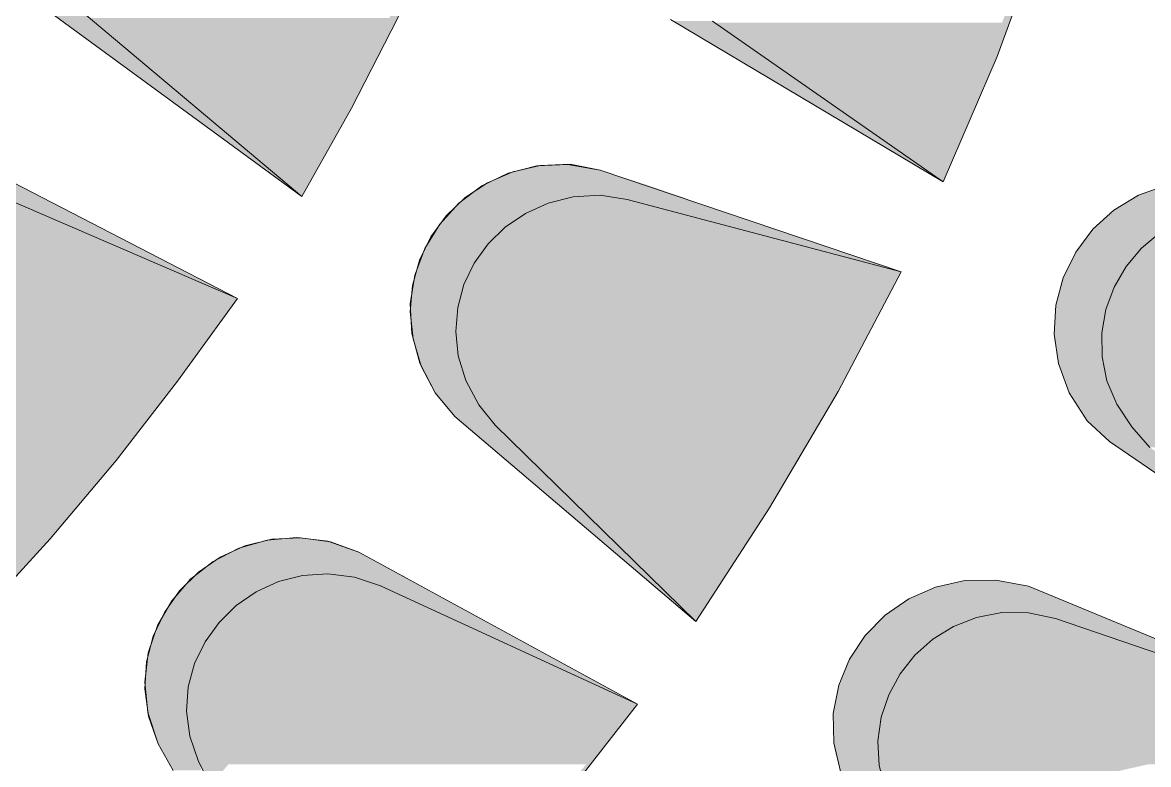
# Model space of a CAD drawing. Extents: x 0 to 245, y -13 to 205.
# Drawn here: x 193.85 to 216.79, y 67.52 to 82.64 of the extents above; entities that cross this region are included whole.
import ezdxf

# ---------------------------------------------------------------- set-up
doc = ezdxf.new("R2010")
doc.units = 0
doc.layers.add('FILL', color=8, linetype='Continuous')
doc.layers.add('GEOMETRY', color=7, linetype='Continuous')

msp = doc.modelspace()

# ---------------------------------------------------------------- hatches: boundary and pattern name
at = {"layer": 'FILL'}
for points in [[(212.608, 79.396), (213.706, 81.951), (214.653, 84.537), (215.476, 87.151)], [(199.546, 79.095), (200.552, 80.898), (201.498, 82.734), (202.385, 84.597), (203.177, 86.519)], [(199.546, 79.095), (194.327, 82.912)], [(194.478, 82.792), (195.151, 82.792), (199.545, 79.095)], [(199.546, 79.095), (195.151, 82.792)], [(195.243, 82.734), (197.41, 80.898), (200.552, 80.898)], [(195.243, 82.734), (201.498, 82.734), (200.552, 80.898)], [(212.608, 79.396), (207.053, 82.702)], [(207.115, 82.671), (207.908, 82.671), (212.608, 79.396)], [(212.608, 79.396), (207.908, 82.671)], [(207.939, 82.642), (208.945, 81.951), (213.706, 81.951)], [(207.939, 82.642), (213.95, 82.642), (213.706, 81.951)], [(208.945, 81.95), (213.706, 81.95), (212.608, 79.395)], [(197.41, 80.898), (200.552, 80.898), (199.546, 79.095)], [(198.233, 77.021), (192.464, 79.998), (191.822, 80.198), (191.193, 80.26), (190.592, 80.197), (190.03, 80.021), (189.52, 79.744), (189.074, 79.378), (188.706, 78.935), (188.428, 78.428), (188.252, 77.869), (188.191, 77.27), (188.258, 76.643), (188.465, 76), (188.802, 75.458)], [(205.618, 79.636), (205.009, 79.757), (204.401, 79.729), (203.838, 79.599), (203.326, 79.377), (202.873, 79.075), (202.486, 78.703), (202.173, 78.273), (201.941, 77.796), (201.798, 77.283), (201.751, 76.746), (201.808, 76.194), (201.975, 75.641), (202.261, 75.096), (202.659, 74.616)], [(211.753, 77.562), (205.618, 79.636), (204.959, 79.747), (204.33, 79.721), (203.744, 79.572), (203.211, 79.315), (202.743, 78.963), (202.352, 78.533), (202.049, 78.037), (201.845, 77.492), (201.753, 76.91), (201.784, 76.307), (201.949, 75.698), (202.261, 75.096), (202.659, 74.617)], [(204.062, 79.636), (203.788, 79.575), (205.802, 79.575)], [(204.398, 79.726), (204.061, 79.636), (205.618, 79.636)], [(204.062, 79.636), (205.618, 79.636), (205.802, 79.575)], [(205.008, 79.757), (204.398, 79.726), (205.129, 79.726)], [(204.398, 79.726), (205.129, 79.726), (205.618, 79.636)], [(203.788, 79.575), (203.238, 79.335), (206.565, 79.335)], [(203.788, 79.575), (205.803, 79.575), (206.565, 79.335)], [(225.274, 77.652), (218.436, 79.365), (217.773, 79.414), (217.154, 79.329), (216.587, 79.127), (216.084, 78.821), (215.654, 78.428), (215.307, 77.964), (215.054, 77.442), (214.904, 76.879), (214.867, 76.291), (214.954, 75.692), (215.174, 75.099), (215.538, 74.526), (215.996, 74.104)], [(192.922, 79.306), (197.927, 77.142), (197.988, 77.142)], [(192.922, 79.306), (193.808, 79.306), (197.988, 77.142)], [(198.233, 77.021), (192.922, 79.304)], [(203.238, 79.335), (202.933, 79.123), (207.176, 79.123)], [(203.238, 79.335), (206.565, 79.335), (207.176, 79.123)], [(216.635, 79.155), (216.117, 78.852), (220.512, 78.852)], [(217.216, 79.335), (216.635, 79.155), (219.351, 79.155)], [(216.635, 79.155), (219.351, 79.155), (220.512, 78.852)], [(190.266, 79.034), (189.839, 78.674), (194.387, 78.674)], [(190.266, 79.034), (193.564, 79.034), (194.387, 78.674)], [(202.718, 78.945), (202.504, 78.705), (204.031, 78.705)], [(206.168, 79.034), (205.618, 79.123), (205.069, 79.088), (204.559, 78.96), (204.096, 78.752), (203.687, 78.471), (203.337, 78.129), (203.055, 77.736), (202.846, 77.301), (202.718, 76.834), (202.677, 76.346), (202.73, 75.847), (202.885, 75.346), (203.147, 74.854), (203.482, 74.435)], [(202.718, 78.945), (204.519, 78.945), (204.031, 78.705)], [(202.75, 78.975), (202.719, 78.945), (204.52, 78.945)], [(202.903, 79.095), (202.75, 78.975), (204.549, 78.975)], [(202.75, 78.975), (204.55, 78.975), (204.52, 78.945)], [(202.933, 79.124), (202.903, 79.095), (205.07, 79.095)], [(202.903, 79.095), (205.07, 79.095), (204.549, 78.975)], [(202.933, 79.124), (205.618, 79.124), (205.07, 79.095)], [(204.519, 78.945), (204, 78.705), (207.388, 78.705)], [(204.826, 79.034), (204.519, 78.944), (206.472, 78.944)], [(204.519, 78.945), (206.472, 78.945), (207.388, 78.705)], [(205.07, 79.095), (204.826, 79.034), (206.168, 79.034)], [(204.826, 79.034), (206.168, 79.034), (206.472, 78.944)], [(205.618, 79.124), (205.07, 79.095), (205.803, 79.095)], [(205.07, 79.095), (205.802, 79.095), (206.168, 79.034)], [(205.618, 79.124), (205.803, 79.095), (207.266, 79.095)], [(205.618, 79.124), (207.176, 79.124), (207.266, 79.095)], [(205.802, 79.095), (206.167, 79.034), (207.418, 79.034)], [(205.802, 79.095), (207.266, 79.095), (207.418, 79.034)], [(211.753, 77.562), (206.168, 79.035)], [(206.168, 79.034), (210.167, 77.983), (210.532, 77.983)], [(206.168, 79.034), (207.419, 79.034), (210.532, 77.983)], [(189.839, 78.674), (189.474, 78.252), (195.393, 78.252)], [(189.839, 78.674), (194.387, 78.674), (195.393, 78.252)], [(202.505, 78.704), (202.323, 78.493), (203.757, 78.493)], [(202.505, 78.704), (204.031, 78.704), (203.757, 78.493)], [(204.001, 78.704), (203.574, 78.372), (208.671, 78.372)], [(204.001, 78.704), (207.389, 78.704), (208.671, 78.372)], [(216.025, 78.765), (215.812, 78.585), (217.43, 78.585)], [(219.047, 78.824), (218.498, 78.852), (217.96, 78.776), (217.468, 78.608), (217.029, 78.36), (216.649, 78.043), (216.333, 77.67), (216.089, 77.25), (215.922, 76.796), (215.838, 76.319), (215.843, 75.83), (215.943, 75.34), (216.145, 74.862), (216.453, 74.405), (216.819, 73.985)], [(216.025, 78.765), (217.948, 78.765), (217.43, 78.585)], [(216.088, 78.824), (216.026, 78.764), (217.948, 78.764)], [(216.118, 78.853), (216.088, 78.825), (218.407, 78.825)], [(216.088, 78.824), (218.407, 78.824), (217.948, 78.764)], [(216.118, 78.853), (218.499, 78.853), (218.407, 78.825)], [(202.324, 78.493), (202.261, 78.372), (203.574, 78.372)], [(202.324, 78.493), (203.758, 78.493), (203.574, 78.372)], [(215.812, 78.585), (215.661, 78.433), (217.156, 78.433)], [(215.812, 78.585), (217.43, 78.585), (217.156, 78.433)], [(189.474, 78.252), (189.23, 77.742), (196.554, 77.742)], [(189.474, 78.252), (195.393, 78.252), (196.554, 77.742)], [(202.26, 78.372), (202.016, 77.983), (203.238, 77.983)], [(202.26, 78.372), (203.573, 78.372), (203.238, 77.983)], [(203.574, 78.372), (203.208, 77.952), (210.258, 77.952)], [(203.574, 78.372), (208.671, 78.372), (210.258, 77.952)], [(215.568, 78.314), (215.294, 77.921), (216.545, 77.921)], [(215.661, 78.433), (215.568, 78.314), (216.943, 78.314)], [(215.568, 78.314), (216.943, 78.314), (216.545, 77.921)], [(215.661, 78.433), (217.156, 78.433), (216.943, 78.314)], [(216.943, 78.314), (216.545, 77.921), (223.716, 77.921)], [(202.016, 77.984), (201.865, 77.502), (202.933, 77.502)], [(202.016, 77.984), (203.207, 77.984)], [(202.016, 77.984), (203.238, 77.984), (203.207, 77.984)], [(202.016, 77.984), (203.207, 77.984), (202.933, 77.502)], [(210.167, 77.984), (210.532, 77.984), (211.753, 77.562)], [(203.208, 77.952), (202.964, 77.561), (211.753, 77.561)], [(203.208, 77.952), (210.258, 77.952), (211.753, 77.561)], [(215.294, 77.921), (215.08, 77.501), (216.21, 77.501)], [(215.294, 77.921), (216.545, 77.921)], [(215.294, 77.921), (216.545, 77.921)], [(215.294, 77.921), (216.545, 77.921), (216.21, 77.501)], [(216.545, 77.921), (216.332, 77.651), (225.274, 77.651)], [(216.545, 77.921), (223.717, 77.921), (225.274, 77.651)], [(189.23, 77.742), (189.077, 77.2), (197.805, 77.2)], [(189.23, 77.742), (196.554, 77.742), (197.805, 77.2)], [(202.964, 77.562), (202.934, 77.471), (211.693, 77.471)], [(202.964, 77.562), (211.753, 77.562), (211.693, 77.471)], [(207.572, 70.438), (209.067, 72.751), (210.471, 75.126), (211.753, 77.562)], [(216.332, 77.652), (216.21, 77.502), (225.213, 77.502)], [(216.332, 77.652), (225.274, 77.652), (225.213, 77.502)], [(201.834, 77.413), (201.774, 76.991), (202.75, 76.991)], [(201.865, 77.501), (201.834, 77.413), (202.903, 77.413)], [(201.834, 77.413), (202.903, 77.413), (202.75, 76.991)], [(201.865, 77.501), (202.933, 77.501), (202.903, 77.413)], [(202.933, 77.471), (202.749, 76.961), (211.417, 76.961)], [(202.933, 77.471), (211.692, 77.471), (211.417, 76.961)], [(215.019, 77.38), (214.927, 76.991), (215.996, 76.991)], [(215.08, 77.501), (215.018, 77.38), (216.179, 77.38)], [(215.019, 77.38), (216.178, 77.38), (215.996, 76.991)], [(215.08, 77.501), (216.21, 77.501), (216.179, 77.38)], [(216.21, 77.501), (215.996, 76.991), (224.999, 76.991)], [(216.21, 77.501), (225.213, 77.501), (224.999, 76.991)], [(189.077, 77.2), (189.077, 77.02), (198.233, 77.02)], [(189.077, 77.2), (197.806, 77.2), (198.233, 77.02)], [(197.927, 77.142), (197.989, 77.142), (198.233, 77.021)], [(189.077, 77.021), (189.047, 76.661), (197.958, 76.661)], [(189.077, 77.021), (198.233, 77.021), (197.958, 76.661)], [(193.014, 70.587), (194.417, 72.12), (195.76, 73.714), (197.011, 75.337), (198.233, 77.021)], [(201.774, 76.991), (201.742, 76.81), (202.75, 76.81)], [(201.774, 76.991), (202.75, 76.991), (202.75, 76.81)], [(202.75, 76.961), (202.688, 76.389), (211.143, 76.389)], [(202.75, 76.961), (211.418, 76.961), (211.143, 76.389)], [(214.927, 76.991), (214.897, 76.81), (215.933, 76.81)], [(214.927, 76.991), (215.995, 76.991), (215.933, 76.81)], [(215.996, 76.991), (215.843, 76.45), (224.786, 76.45)], [(215.996, 76.991), (224.999, 76.991), (224.786, 76.45)], [(189.047, 76.66), (189.139, 76.118), (197.563, 76.118)], [(189.047, 76.66), (197.958, 76.66), (197.563, 76.118)], [(201.743, 76.811), (201.774, 76.419), (202.687, 76.419)], [(201.743, 76.811), (202.75, 76.811), (202.687, 76.419)], [(214.897, 76.811), (214.897, 76.451), (215.842, 76.451)], [(214.897, 76.811), (215.933, 76.811), (215.842, 76.451)], [(201.774, 76.419), (201.803, 76.208), (202.718, 76.208)], [(201.774, 76.419), (202.687, 76.419), (202.718, 76.208)], [(202.687, 76.389), (202.749, 75.849), (210.836, 75.849)], [(202.687, 76.389), (211.142, 76.389), (210.836, 75.849)], [(214.897, 76.45), (214.867, 76.179), (215.842, 76.179)], [(214.897, 76.45), (215.842, 76.45), (215.842, 76.179)], [(215.843, 76.45), (215.843, 75.909), (224.541, 75.909)], [(215.843, 76.45), (224.786, 76.45), (224.541, 75.909)], [(201.803, 76.208), (201.896, 75.878), (202.718, 75.878)], [(201.803, 76.208), (202.718, 76.208), (202.718, 75.878)], [(214.867, 76.179), (214.928, 75.909), (215.843, 75.909)], [(214.867, 76.179), (215.843, 76.179), (215.843, 75.909)], [(189.138, 76.118), (189.321, 75.607), (197.195, 75.607)], [(189.138, 76.118), (197.561, 76.118), (197.195, 75.607)], [(201.896, 75.878), (201.987, 75.638), (202.811, 75.638)], [(201.896, 75.878), (202.718, 75.878), (202.811, 75.638)], [(202.75, 75.849), (202.903, 75.308), (210.562, 75.308)], [(202.75, 75.849), (210.837, 75.849), (210.562, 75.308)], [(214.927, 75.909), (214.989, 75.607), (215.904, 75.607)], [(214.927, 75.909), (215.842, 75.909), (215.904, 75.607)], [(215.843, 75.909), (215.934, 75.367), (224.328, 75.367)], [(215.843, 75.909), (224.541, 75.909), (224.328, 75.367)], [(189.321, 75.608), (189.474, 75.337), (197.011, 75.337)], [(189.321, 75.608), (197.195, 75.608), (197.011, 75.337)], [(201.987, 75.638), (202.109, 75.367), (202.872, 75.367)], [(201.987, 75.638), (202.811, 75.638), (202.872, 75.367)], [(214.989, 75.608), (215.08, 75.368), (215.933, 75.368)], [(214.989, 75.608), (215.904, 75.608), (215.933, 75.368)], [(189.474, 75.337), (189.625, 75.126), (196.859, 75.126)], [(189.474, 75.337), (197.011, 75.337), (196.859, 75.126)], [(202.109, 75.367), (202.26, 75.096), (203.025, 75.096)], [(202.109, 75.367), (202.872, 75.367), (203.025, 75.096)], [(202.903, 75.308), (202.994, 75.126), (210.471, 75.126)], [(202.903, 75.308), (210.562, 75.308), (210.471, 75.126)], [(215.08, 75.367), (215.203, 75.036), (216.057, 75.036)], [(215.08, 75.367), (215.934, 75.367), (216.057, 75.036)], [(215.933, 75.367), (216.056, 75.096), (224.204, 75.096)], [(215.933, 75.367), (224.328, 75.367), (224.204, 75.096)], [(189.626, 75.126), (190.664, 73.714), (195.761, 73.714)], [(189.626, 75.126), (196.859, 75.126), (195.761, 73.714)], [(202.26, 75.096), (202.445, 74.855), (203.146, 74.855)], [(202.26, 75.096), (203.025, 75.096), (203.146, 74.855)], [(202.994, 75.126), (203.177, 74.825), (210.289, 74.825)], [(202.994, 75.126), (210.472, 75.126), (210.289, 74.825)], [(215.203, 75.036), (215.324, 74.854), (216.148, 74.854)], [(215.203, 75.036), (216.057, 75.036), (216.148, 74.854)], [(216.056, 75.096), (216.148, 74.855), (224.114, 74.855)], [(216.056, 75.096), (224.204, 75.096), (224.114, 74.855)], [(202.445, 74.855), (202.659, 74.617), (203.329, 74.617)], [(202.445, 74.855), (203.146, 74.855), (203.329, 74.617)], [(203.176, 74.825), (203.512, 74.405), (210.043, 74.405)], [(203.176, 74.825), (210.288, 74.825), (210.043, 74.405)], [(215.324, 74.855), (215.538, 74.526), (216.362, 74.526)], [(215.324, 74.855), (216.148, 74.855), (216.362, 74.526)], [(216.148, 74.855), (216.454, 74.406), (223.901, 74.406)], [(216.148, 74.855), (224.114, 74.855), (223.901, 74.406)], [(207.572, 70.438), (202.659, 74.617)], [(202.659, 74.616), (202.872, 74.435), (203.482, 74.435)], [(202.659, 74.616), (203.329, 74.616), (203.482, 74.435)], [(202.872, 74.436), (203.482, 74.436), (207.572, 70.438)], [(207.572, 70.438), (203.482, 74.436)], [(203.512, 74.405), (205.221, 72.751), (209.067, 72.751)], [(203.512, 74.405), (210.043, 74.405), (209.067, 72.751)], [(215.538, 74.526), (215.69, 74.406), (216.454, 74.406)], [(215.538, 74.526), (216.362, 74.526), (216.454, 74.406)], [(215.69, 74.405), (215.996, 74.103), (216.727, 74.103)], [(215.69, 74.405), (216.454, 74.405), (216.727, 74.103)], [(216.454, 74.405), (216.82, 73.985), (223.717, 73.985)], [(216.454, 74.405), (223.901, 74.405), (223.717, 73.985)], [(221.795, 70.136), (215.996, 74.104)], [(215.996, 74.104), (216.148, 73.986), (216.82, 73.986)], [(215.996, 74.104), (216.728, 74.104), (216.82, 73.986)], [(216.148, 73.986), (216.82, 73.986), (221.794, 70.136)], [(190.664, 73.714), (191.853, 72.12), (194.418, 72.12)], [(190.664, 73.714), (195.761, 73.714), (194.418, 72.12)], [(205.221, 72.751), (209.067, 72.751), (207.572, 70.438)], [(191.853, 72.12), (194.417, 72.12), (193.014, 70.587)], [(206.381, 68.753), (200.705, 71.85), (200.07, 72.07), (199.441, 72.148), (198.834, 72.097), (198.262, 71.929), (197.739, 71.659), (197.278, 71.297), (196.895, 70.858), (196.602, 70.354), (196.414, 69.797), (196.344, 69.201), (196.407, 68.579), (196.615, 67.942), (196.92, 67.401)], [(200.706, 71.85), (200.125, 72.06), (199.515, 72.143), (198.931, 72.112), (198.384, 71.976), (197.883, 71.748), (197.436, 71.439), (197.052, 71.059), (196.743, 70.621), (196.515, 70.135), (196.38, 69.613), (196.345, 69.067), (196.421, 68.506), (196.616, 67.943), (196.921, 67.402)], [(198.721, 72.06), (198.293, 71.94), (200.43, 71.94)], [(198.905, 72.091), (198.721, 72.06), (200.125, 72.06)], [(198.721, 72.06), (200.124, 72.06), (200.43, 71.94)], [(199.514, 72.151), (198.905, 72.091), (199.789, 72.091)], [(198.905, 72.091), (199.79, 72.091), (200.125, 72.06)], [(198.111, 71.85), (197.745, 71.671), (201.041, 71.671)], [(198.294, 71.94), (198.111, 71.85), (200.706, 71.85)], [(198.111, 71.85), (200.706, 71.85), (201.041, 71.671)], [(198.294, 71.94), (200.431, 71.94), (200.706, 71.85)], [(197.745, 71.671), (197.41, 71.4), (201.529, 71.4)], [(197.745, 71.671), (201.041, 71.671), (201.529, 71.4)], [(201.163, 71.158), (200.614, 71.339), (200.076, 71.409), (199.558, 71.375), (199.067, 71.25), (198.614, 71.041), (198.208, 70.76), (197.857, 70.416), (197.571, 70.019), (197.359, 69.579), (197.231, 69.105), (197.195, 68.608), (197.261, 68.097), (197.439, 67.582), (197.684, 67.1)], [(197.347, 71.369), (197.256, 71.309), (199.301, 71.309)], [(197.347, 71.369), (199.514, 71.369), (199.301, 71.309)], [(197.41, 71.4), (197.348, 71.37), (199.514, 71.37)], [(197.41, 71.4), (200.062, 71.4), (199.514, 71.37)], [(199.392, 71.339), (198.964, 71.219), (200.98, 71.219)], [(199.514, 71.369), (199.392, 71.339), (200.614, 71.339)], [(199.392, 71.339), (200.614, 71.339), (200.98, 71.219)], [(200.062, 71.4), (199.514, 71.37), (200.4, 71.37)], [(199.514, 71.369), (200.4, 71.369), (200.614, 71.339)], [(200.062, 71.4), (200.4, 71.37), (201.621, 71.37)], [(200.062, 71.4), (201.529, 71.4), (201.621, 71.37)], [(200.4, 71.369), (200.614, 71.339), (201.652, 71.339)], [(200.4, 71.369), (201.621, 71.369), (201.652, 71.339)], [(200.614, 71.339), (201.163, 71.158), (201.987, 71.158)], [(200.614, 71.339), (201.652, 71.339), (201.987, 71.158)], [(197.195, 71.219), (196.982, 70.948), (198.476, 70.948)], [(197.256, 71.31), (197.194, 71.219), (198.964, 71.219)], [(197.195, 71.219), (198.965, 71.219), (198.476, 70.948)], [(197.256, 71.31), (199.301, 71.31), (198.964, 71.219)], [(198.874, 71.158), (198.477, 70.948), (201.591, 70.948)], [(198.964, 71.219), (198.873, 71.158), (201.162, 71.158)], [(198.874, 71.158), (201.163, 71.158), (201.591, 70.948)], [(198.964, 71.219), (200.98, 71.219), (201.162, 71.158)], [(206.381, 68.753), (201.162, 71.158)], [(201.163, 71.158), (205.588, 69.114), (205.71, 69.114)], [(201.163, 71.158), (201.987, 71.158), (205.71, 69.114)], [(220.879, 68.452), (214.347, 71.158), (213.682, 71.281), (213.046, 71.27), (212.451, 71.137), (211.907, 70.898), (211.426, 70.565), (211.021, 70.151), (210.702, 69.671), (210.48, 69.137), (210.369, 68.564), (210.378, 67.964), (210.52, 67.351), (210.807, 66.739), (211.173, 66.259)], [(212.486, 71.158), (211.966, 70.918), (214.867, 70.918)], [(212.515, 71.158), (212.486, 71.158), (214.346, 71.158)], [(212.486, 71.158), (214.346, 71.158), (214.867, 70.918)], [(213.096, 71.279), (212.515, 71.159), (214.255, 71.159)], [(212.515, 71.158), (214.346, 71.158)], [(213.096, 71.279), (213.737, 71.279), (214.255, 71.159)], [(213.127, 71.279), (213.097, 71.279), (213.737, 71.279)], [(196.982, 70.948), (196.889, 70.827), (198.324, 70.827)], [(196.982, 70.948), (198.476, 70.948), (198.324, 70.827)], [(198.476, 70.948), (198.018, 70.587), (202.352, 70.587)], [(198.476, 70.948), (201.59, 70.948), (202.352, 70.587)], [(211.966, 70.918), (211.478, 70.616), (215.66, 70.616)], [(211.966, 70.918), (214.866, 70.918), (215.66, 70.616)], [(196.889, 70.827), (196.767, 70.616), (198.049, 70.616)], [(196.889, 70.827), (198.324, 70.827), (198.049, 70.616)], [(196.767, 70.616), (196.584, 70.287), (197.775, 70.287)], [(196.767, 70.616), (198.049, 70.616), (197.775, 70.287)], [(198.019, 70.587), (197.683, 70.167), (203.269, 70.167)], [(198.019, 70.587), (202.353, 70.587), (203.269, 70.167)], [(211.357, 70.497), (211.142, 70.287), (212.73, 70.287)], [(214.897, 70.497), (214.346, 70.616), (213.799, 70.617), (213.286, 70.521), (212.816, 70.337), (212.394, 70.078), (212.029, 69.752), (211.728, 69.371), (211.498, 68.945), (211.345, 68.484), (211.278, 67.998), (211.304, 67.499), (211.43, 66.996), (211.662, 66.499), (211.997, 66.049)], [(211.448, 70.587), (211.357, 70.497), (213.248, 70.497)], [(211.357, 70.497), (213.248, 70.497), (212.73, 70.287)], [(211.478, 70.616), (211.448, 70.587), (213.706, 70.587)], [(211.448, 70.587), (213.706, 70.587), (213.248, 70.497)], [(211.478, 70.616), (213.796, 70.616)], [(211.478, 70.616), (213.796, 70.616)], [(211.478, 70.616), (213.796, 70.616), (213.706, 70.587)], [(213.248, 70.497), (212.73, 70.287), (215.507, 70.287)], [(213.797, 70.616), (213.248, 70.497), (214.897, 70.497)], [(213.248, 70.497), (214.896, 70.497)], [(213.248, 70.497), (214.896, 70.497)], [(213.248, 70.497), (214.896, 70.497), (215.507, 70.287)], [(213.797, 70.616), (215.661, 70.616)], [(213.797, 70.616), (215.661, 70.616)], [(213.797, 70.616), (214.347, 70.616)], [(213.797, 70.616), (214.347, 70.616), (214.897, 70.497)], [(214.346, 70.616), (214.897, 70.497), (215.904, 70.497)], [(214.346, 70.616), (215.66, 70.616), (215.904, 70.497)], [(220.879, 68.452), (214.897, 70.497)], [(214.897, 70.497), (220.787, 68.482), (220.817, 68.482)], [(214.897, 70.497), (215.904, 70.497), (220.817, 68.482)], [(196.554, 70.196), (196.402, 69.716), (197.409, 69.716)], [(196.554, 70.196), (197.683, 70.196), (197.409, 69.716)], [(196.585, 70.287), (196.555, 70.196), (197.684, 70.196)], [(196.585, 70.287), (197.775, 70.287), (197.684, 70.196)], [(211.142, 70.287), (211.019, 70.167), (212.546, 70.167)], [(211.142, 70.287), (212.73, 70.287), (212.546, 70.167)], [(212.73, 70.287), (212.273, 69.986), (216.421, 69.986)], [(212.73, 70.287), (215.506, 70.287), (216.421, 69.986)], [(197.683, 70.167), (197.41, 69.687), (204.336, 69.687)], [(197.683, 70.167), (203.268, 70.167), (204.336, 69.687)], [(210.899, 69.987), (210.684, 69.655), (211.935, 69.655)], [(211.019, 70.167), (210.898, 69.986), (212.273, 69.986)], [(210.899, 69.987), (212.273, 69.987), (211.935, 69.655)], [(211.019, 70.167), (212.546, 70.167), (212.273, 69.986)], [(212.273, 69.987), (211.875, 69.597), (217.583, 69.597)], [(212.273, 69.987), (216.421, 69.987), (217.583, 69.597)], [(196.402, 69.716), (196.372, 69.205), (197.256, 69.205)], [(196.402, 69.716), (197.41, 69.716)], [(196.402, 69.716), (197.41, 69.716)], [(196.402, 69.716), (197.41, 69.716), (197.256, 69.205)], [(197.41, 69.687), (197.257, 69.144), (205.497, 69.144)], [(197.41, 69.687), (204.337, 69.687), (205.497, 69.144)], [(210.655, 69.597), (210.471, 69.115), (211.57, 69.115)], [(210.684, 69.654), (210.655, 69.596), (211.874, 69.596)], [(210.655, 69.597), (211.875, 69.597), (211.57, 69.115)], [(210.684, 69.654), (211.935, 69.654), (211.874, 69.596)], [(211.875, 69.597), (211.57, 69.115), (218.925, 69.115)], [(211.875, 69.597), (217.583, 69.597), (218.925, 69.115)], [(196.372, 69.205), (196.342, 69.114), (197.257, 69.114)], [(196.342, 69.114), (196.403, 68.634), (197.196, 68.634)], [(196.342, 69.114), (197.257, 69.114), (197.196, 68.634)], [(196.372, 69.205), (197.257, 69.205), (197.257, 69.114)], [(197.256, 69.144), (197.225, 68.753), (206.381, 68.753)], [(197.256, 69.144), (205.496, 69.144), (206.381, 68.753)], [(205.588, 69.114), (205.71, 69.114), (206.382, 68.753)], [(210.471, 69.085), (210.379, 68.603), (211.387, 68.603)], [(210.471, 69.114), (210.471, 69.085), (211.57, 69.085)], [(210.471, 69.114), (211.57, 69.114), (211.57, 69.085)], [(210.471, 69.085), (211.57, 69.085), (211.387, 68.603)], [(211.57, 69.114), (211.387, 68.602), (220.422, 68.602)], [(211.57, 69.114), (218.924, 69.114), (220.422, 68.602)], [(196.402, 68.634), (196.402, 68.515), (197.225, 68.515)], [(196.402, 68.634), (197.195, 68.634), (197.225, 68.515)], [(197.225, 68.753), (197.195, 68.603), (206.259, 68.603)], [(197.195, 68.603), (197.257, 68.063), (205.832, 68.063)], [(197.195, 68.603), (206.259, 68.603), (205.832, 68.063)], [(197.225, 68.753), (206.381, 68.753), (206.259, 68.603)], [(201.01, 62.441), (202.903, 64.456), (204.671, 66.56), (206.381, 68.753)], [(210.38, 68.603), (210.38, 68.483), (211.358, 68.483)], [(210.38, 68.603), (211.388, 68.603), (211.358, 68.483)], [(211.387, 68.603), (211.357, 68.453), (220.878, 68.453)], [(211.387, 68.603), (220.421, 68.603), (220.878, 68.453)], [(196.402, 68.515), (196.554, 68.093), (197.256, 68.093)], [(196.402, 68.515), (197.225, 68.515), (197.256, 68.093)], [(210.38, 68.483), (210.38, 68.063), (211.296, 68.063)], [(210.38, 68.483), (211.358, 68.483), (211.296, 68.063)], [(211.357, 68.452), (211.295, 68.062), (220.634, 68.062)], [(211.357, 68.452), (220.878, 68.452), (220.634, 68.062)], [(196.554, 68.093), (196.616, 67.943), (197.318, 67.943)], [(196.554, 68.093), (197.256, 68.093), (197.318, 67.943)], [(196.616, 67.943), (196.829, 67.583), (197.439, 67.583)], [(196.616, 67.943), (197.318, 67.943), (197.439, 67.583)], [(197.256, 68.063), (197.439, 67.523), (205.435, 67.523)], [(197.256, 68.063), (205.831, 68.063), (205.435, 67.523)], [(210.38, 68.063), (210.38, 67.882), (211.296, 67.882)], [(210.38, 68.063), (211.296, 68.063), (211.296, 67.882)], [(211.296, 68.063), (211.296, 67.523), (220.3, 67.523)], [(211.296, 68.063), (220.635, 68.063), (220.3, 67.523)], [(210.38, 67.882), (210.472, 67.523), (211.296, 67.523)], [(210.38, 67.882), (211.296, 67.882), (211.296, 67.523)], [(196.829, 67.582), (196.921, 67.401), (197.5, 67.401)], [(196.829, 67.582), (197.439, 67.582), (197.5, 67.401)]]:
    msp.add_hatch(color=7, dxfattribs=at).paths.add_polyline_path(points)

# ---------------------------------------------------------------- linework, layer by layer
at = {"layer": 'GEOMETRY', "lineweight": 13}
for points in [[(212.608, 79.396), (213.706, 81.951), (214.653, 84.537), (215.476, 87.151)], [(199.546, 79.095), (200.552, 80.898), (201.498, 82.734), (202.385, 84.597), (203.177, 86.519)], [(199.546, 79.095), (194.327, 82.912)], [(199.546, 79.095), (195.151, 82.792)], [(212.608, 79.396), (207.053, 82.702)], [(212.608, 79.396), (207.908, 82.671)], [(198.233, 77.021), (192.464, 79.998), (191.822, 80.198), (191.193, 80.26), (190.592, 80.197), (190.03, 80.021), (189.52, 79.744), (189.074, 79.378), (188.706, 78.935), (188.428, 78.428), (188.252, 77.869), (188.191, 77.27), (188.258, 76.643), (188.465, 76), (188.802, 75.458)], [(205.618, 79.636), (205.009, 79.757), (204.401, 79.729), (203.838, 79.599), (203.326, 79.377), (202.873, 79.075), (202.486, 78.703), (202.173, 78.273), (201.941, 77.796), (201.798, 77.283), (201.751, 76.746), (201.808, 76.194), (201.975, 75.641), (202.261, 75.096), (202.659, 74.616)], [(211.753, 77.562), (205.618, 79.636), (204.959, 79.747), (204.33, 79.721), (203.744, 79.572), (203.211, 79.315), (202.743, 78.963), (202.352, 78.533), (202.049, 78.037), (201.845, 77.492), (201.753, 76.91), (201.784, 76.307), (201.949, 75.698), (202.261, 75.096), (202.659, 74.617)], [(225.274, 77.652), (218.436, 79.365), (217.773, 79.414), (217.154, 79.329), (216.587, 79.127), (216.084, 78.821), (215.654, 78.428), (215.307, 77.964), (215.054, 77.442), (214.904, 76.879), (214.867, 76.291), (214.954, 75.692), (215.174, 75.099), (215.538, 74.526), (215.996, 74.104)], [(198.233, 77.021), (192.922, 79.304)], [(206.168, 79.034), (205.618, 79.123), (205.069, 79.088), (204.559, 78.96), (204.096, 78.752), (203.687, 78.471), (203.337, 78.129), (203.055, 77.736), (202.846, 77.301), (202.718, 76.834), (202.677, 76.346), (202.73, 75.847), (202.885, 75.346), (203.147, 74.854), (203.482, 74.435)], [(211.753, 77.562), (206.168, 79.035)], [(219.047, 78.824), (218.498, 78.852), (217.96, 78.776), (217.468, 78.608), (217.029, 78.36), (216.649, 78.043), (216.333, 77.67), (216.089, 77.25), (215.922, 76.796), (215.838, 76.319), (215.843, 75.83), (215.943, 75.34), (216.145, 74.862), (216.453, 74.405), (216.819, 73.985)], [(207.572, 70.438), (209.067, 72.751), (210.471, 75.126), (211.753, 77.562)], [(193.014, 70.587), (194.417, 72.12), (195.76, 73.714), (197.011, 75.337), (198.233, 77.021)], [(207.572, 70.438), (202.659, 74.617)], [(207.572, 70.438), (203.482, 74.436)], [(221.795, 70.136), (215.996, 74.104)], [(206.381, 68.753), (200.705, 71.85), (200.07, 72.07), (199.441, 72.148), (198.834, 72.097), (198.262, 71.929), (197.739, 71.659), (197.278, 71.297), (196.895, 70.858), (196.602, 70.354), (196.414, 69.797), (196.344, 69.201), (196.407, 68.579), (196.615, 67.942), (196.92, 67.401)], [(200.706, 71.85), (200.125, 72.06), (199.515, 72.143), (198.931, 72.112), (198.384, 71.976), (197.883, 71.748), (197.436, 71.439), (197.052, 71.059), (196.743, 70.621), (196.515, 70.135), (196.38, 69.613), (196.345, 69.067), (196.421, 68.506), (196.616, 67.943), (196.921, 67.402)], [(201.163, 71.158), (200.614, 71.339), (200.076, 71.409), (199.558, 71.375), (199.067, 71.25), (198.614, 71.041), (198.208, 70.76), (197.857, 70.416), (197.571, 70.019), (197.359, 69.579), (197.231, 69.105), (197.195, 68.608), (197.261, 68.097), (197.439, 67.582), (197.684, 67.1)], [(206.381, 68.753), (201.162, 71.158)], [(220.879, 68.452), (214.347, 71.158), (213.682, 71.281), (213.046, 71.27), (212.451, 71.137), (211.907, 70.898), (211.426, 70.565), (211.021, 70.151), (210.702, 69.671), (210.48, 69.137), (210.369, 68.564), (210.378, 67.964), (210.52, 67.351), (210.807, 66.739), (211.173, 66.259)], [(214.897, 70.497), (214.346, 70.616), (213.799, 70.617), (213.286, 70.521), (212.816, 70.337), (212.394, 70.078), (212.029, 69.752), (211.728, 69.371), (211.498, 68.945), (211.345, 68.484), (211.278, 67.998), (211.304, 67.499), (211.43, 66.996), (211.662, 66.499), (211.997, 66.049)], [(220.879, 68.452), (214.897, 70.497)], [(201.01, 62.441), (202.903, 64.456), (204.671, 66.56), (206.381, 68.753)]]:
    msp.add_lwpolyline(points, dxfattribs=at)

doc.saveas('drawing.dxf')
